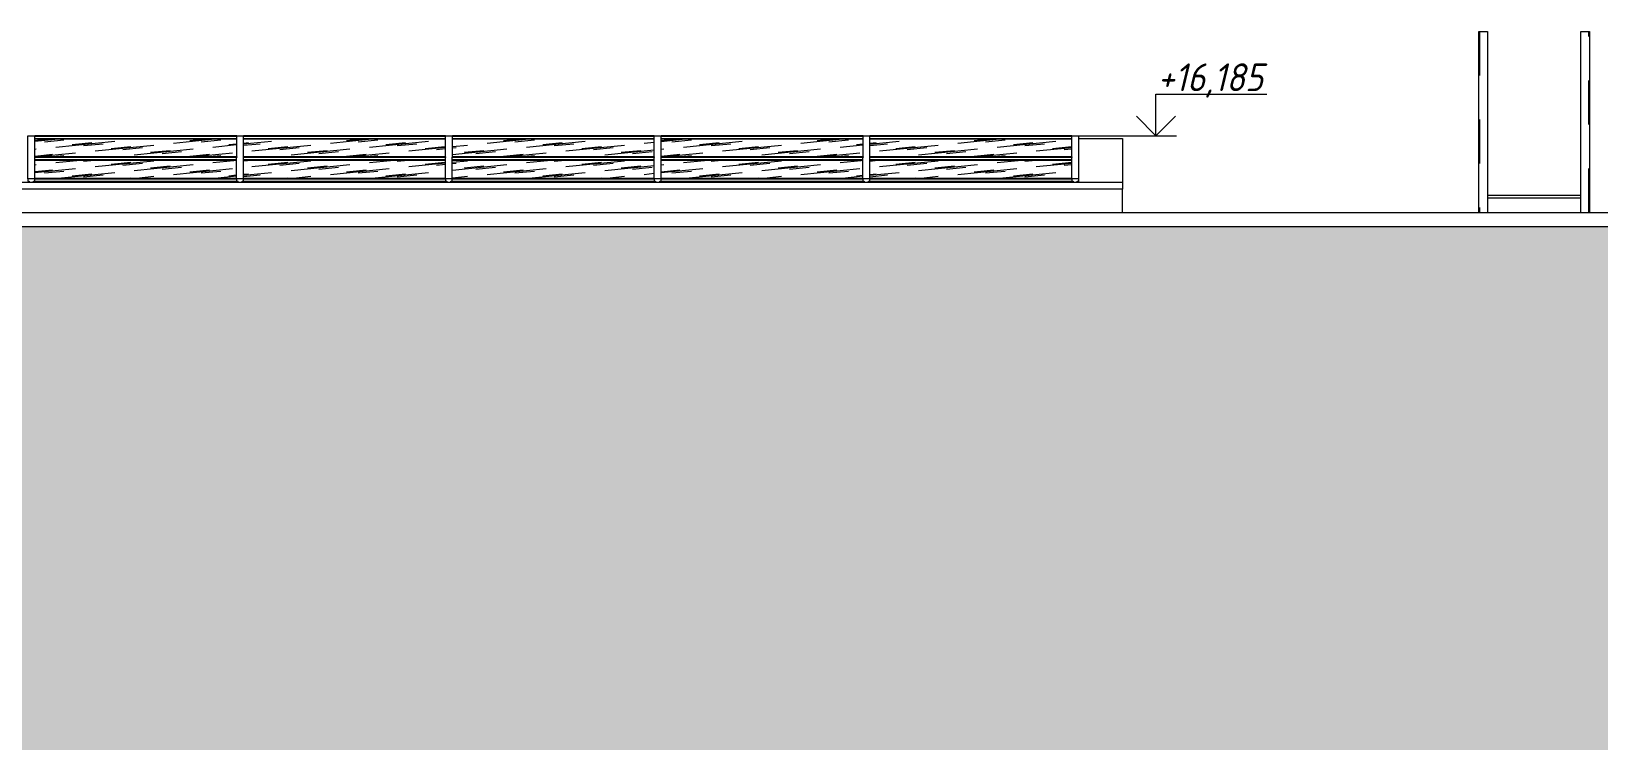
# Model space of a CAD drawing. Header units: millimetres. Extents: x 3914 to 319671, y -18248 to 19136.
# Drawn here: x 234407 to 245711, y 11825 to 16937 of the extents above; entities that cross this region are included whole.
import ezdxf

# ---------------------------------------------------------------- set-up
doc = ezdxf.new("R2010")
doc.units = ezdxf.units.MM
doc.linetypes.add('Штрих', pattern=[635, 317.5, -317.5])
for name, color, linetype, lineweight in [('A-FLOR', 7, 'Continuous', 9), ('A-GENM', 7, 'Continuous', 9), ('A-GENM-HDLN', 7, 'Штрих', 5), ('A-GLAZ-CURT', 7, 'Continuous', 9), ('A-GLAZ-CURT-1', 7, 'Continuous', 5), ('A-GLAZ-CWMG', 7, 'Continuous', 9), ('A-WALL-PATT', 7, 'Continuous', 5), ('G-ANNO-DIMS', 7, 'Continuous', 9), ('G-ANNO-DIMS-1', 7, 'Continuous', 20), ('I-WALL', 7, 'Continuous', 5)]:
    doc.layers.add(name, color=color, linetype=linetype, lineweight=lineweight)
doc.styles.add('ISOCPEUR_I_3', font='isocpeui.ttf', dxfattribs={"width": 0.9, "height": 200})
pattern_1 = [(5.682, (-39007.79, 10824.24), (-282.842326, 28.14588), [142.12, -426.359]), (5.682, (-39207.79, 10814.29), (-282.842326, 28.14588), [426.359, -142.12]), (5.682, (-38807.79, 10804.34), (-282.842326, 28.14588), [142.12, -426.359])]
pattern_2 = [(44.857, (-39007.8, 6342.1), (-282.8405, 281.4416), [199.504, -598.513]), (44.857, (-39207.8, 6242.6), (-282.8405, 281.4416), [598.513, -199.504]), (44.857, (-38807.8, 6143.1), (-282.8405, 281.4416), [199.504, -598.513])]

# ---------------------------------------------------------------- blocks, each defined once
blk = doc.blocks.new('Прямоугольный импост - Рядовой 50х195-26181071-АР2_ТР1_Фасад ___-1')
at = {"layer": 'A-GLAZ-CWMG'}
for p, q in [((-75471, 15875), (-75471, 15880)), ((-75471, 15880), (-74015, 15880)), ((-75471, 15858), (-75471, 15875)), ((-75471, 15875), (-74015, 15875)), ((-75471, 15850), (-75471, 15858)), ((-75471, 15858), (-74015, 15858)), ((-74015, 15880), (-74015, 15875)), ((-74015, 15875), (-74015, 15858)), ((-74015, 15858), (-74015, 15850))]:
    blk.add_line(p, q, dxfattribs=at)
blk = doc.blocks.new('Прямоугольный импост - Рядовой 50х195-26181074-АР2_ТР1_Фасад ___-1')
at = {"layer": 'A-GLAZ-CWMG'}
for p, q in [((-74015, 16185), (-73965, 16185)), ((-74015, 16030), (-74015, 16185)), ((-73965, 16030), (-73965, 16185))]:
    blk.add_line(p, q, dxfattribs=at)
blk = doc.blocks.new('Системная панель - Стекло - 32мм-V276-АР2_ТР1_Фасад ___-1')
at = {"layer": 'A-GLAZ-CURT-1'}
h = blk.add_hatch(dxfattribs=at)
h.set_pattern_fill('FP_133', color=256, style=0, pattern_type=2)
h.set_pattern_definition(pattern_1)
h.paths.add_polyline_path([(-80964, 15880), (-80038, 15880), (-80038, 16006), (-81494, 16006), (-81494, 15880), (-81347, 15880)], flags=0)
h = blk.add_hatch(dxfattribs=at)
h.set_pattern_fill('FP_134', color=256, style=0, pattern_type=2)
h.set_pattern_definition(pattern_2)
h.paths.add_polyline_path([(-80038, 15850), (-80028, 15850), (-80028, 15857), (-80038, 15857)], flags=0)
h.paths.add_polyline_path([(-81494, 15850), (-81494, 15857), (-81504, 15857), (-81504, 15850)], flags=0)
at = {"layer": 'A-GLAZ-CURT'}
for p, q in [((-80038, 16006), (-81494, 16006)), ((-81504, 15857), (-81494, 15857)), ((-80038, 15857), (-80028, 15857))]:
    blk.add_line(p, q, dxfattribs=at)
blk = doc.blocks.new('Системная панель - Стекло - 32мм-V277-АР2_ТР1_Фасад ___-1')
at = {"layer": 'A-GLAZ-CURT-1'}
h = blk.add_hatch(dxfattribs=at)
h.set_pattern_fill('FP_133', color=256, style=0, pattern_type=2)
h.set_pattern_definition(pattern_1)
h.paths.add_polyline_path([(-79988, 15857), (-79988, 15858), (-79998, 15857)], flags=0)
h.paths.add_polyline_path([(-79431, 15880), (-78532, 15880), (-78532, 16006), (-79988, 16006), (-79988, 15880), (-79814, 15880)], flags=0)
h = blk.add_hatch(dxfattribs=at)
h.set_pattern_fill('FP_134', color=256, style=0, pattern_type=2)
h.set_pattern_definition(pattern_2)
h.paths.add_polyline_path([(-78532, 15850), (-78522, 15850), (-78522, 15857), (-78532, 15857)], flags=0)
h.paths.add_polyline_path([(-79988, 15850), (-79988, 15857), (-79998, 15857), (-79998, 15850)], flags=0)
at = {"layer": 'A-GLAZ-CURT'}
for p, q in [((-78532, 16006), (-79988, 16006)), ((-79998, 15857), (-79988, 15857)), ((-78532, 15857), (-78522, 15857))]:
    blk.add_line(p, q, dxfattribs=at)
blk = doc.blocks.new('Системная панель - Стекло - 32мм-V278-АР2_ТР1_Фасад ___-1')
at = {"layer": 'A-GLAZ-CURT-1'}
h = blk.add_hatch(dxfattribs=at)
h.set_pattern_fill('FP_133', color=256, style=0, pattern_type=2)
h.set_pattern_definition(pattern_1)
h.paths.add_polyline_path([(-77899, 15880), (-77026, 15880), (-77026, 16006), (-78482, 16006), (-78482, 15880), (-78282, 15880)], flags=0)
h = blk.add_hatch(dxfattribs=at)
h.set_pattern_fill('FP_134', color=256, style=0, pattern_type=2)
h.set_pattern_definition(pattern_2)
h.paths.add_polyline_path([(-77026, 15850), (-77016, 15850), (-77016, 15857), (-77026, 15857)], flags=0)
h.paths.add_polyline_path([(-78482, 15850), (-78482, 15857), (-78492, 15857), (-78492, 15850)], flags=0)
at = {"layer": 'A-GLAZ-CURT'}
for p, q in [((-77026, 16006), (-78482, 16006)), ((-78492, 15857), (-78482, 15857)), ((-77026, 15857), (-77016, 15857))]:
    blk.add_line(p, q, dxfattribs=at)
blk = doc.blocks.new('Системная панель - Стекло - 32мм-V279-АР2_ТР1_Фасад ___-1')
at = {"layer": 'A-GLAZ-CURT-1'}
h = blk.add_hatch(dxfattribs=at)
h.set_pattern_fill('FP_133', color=256, style=0, pattern_type=2)
h.set_pattern_definition(pattern_1)
h.paths.add_polyline_path([(-76976, 15857), (-76976, 15858), (-76986, 15857)], flags=0)
h.paths.add_polyline_path([(-76367, 15880), (-75521, 15880), (-75521, 16006), (-76976, 16006), (-76976, 15880), (-76750, 15880)], flags=0)
h = blk.add_hatch(dxfattribs=at)
h.set_pattern_fill('FP_134', color=256, style=0, pattern_type=2)
h.set_pattern_definition(pattern_2)
h.paths.add_polyline_path([(-75521, 15850), (-75511, 15850), (-75511, 15857), (-75521, 15857)], flags=0)
h.paths.add_polyline_path([(-76976, 15850), (-76976, 15857), (-76986, 15857), (-76986, 15850)], flags=0)
at = {"layer": 'A-GLAZ-CURT'}
for p, q in [((-75521, 16006), (-76976, 16006)), ((-76986, 15857), (-76976, 15857)), ((-75521, 15857), (-75511, 15857))]:
    blk.add_line(p, q, dxfattribs=at)
blk = doc.blocks.new('Системная панель - Стекло - 32мм-V280-АР2_ТР1_Фасад ___-1')
at = {"layer": 'A-GLAZ-CURT-1'}
h = blk.add_hatch(dxfattribs=at)
h.set_pattern_fill('FP_133', color=256, style=0, pattern_type=2)
h.set_pattern_definition(pattern_1)
h.paths.add_polyline_path([(-75471, 15857), (-75471, 15858), (-75481, 15857)], flags=0)
h.paths.add_polyline_path([(-74068, 15880), (-74015, 15880), (-74015, 16006), (-75471, 16006), (-75471, 15880), (-74835, 15880)], flags=0)
h = blk.add_hatch(dxfattribs=at)
h.set_pattern_fill('FP_134', color=256, style=0, pattern_type=2)
h.set_pattern_definition(pattern_2)
h.paths.add_polyline_path([(-74015, 15850), (-74005, 15850), (-74005, 15857), (-74015, 15857)], flags=0)
h.paths.add_polyline_path([(-75481, 15850), (-75471, 15850), (-75471, 15857), (-75481, 15857)], flags=0)
at = {"layer": 'A-GLAZ-CURT'}
for p, q in [((-74015, 16006), (-75471, 16006)), ((-75481, 15857), (-75471, 15857)), ((-74015, 15857), (-74005, 15857))]:
    blk.add_line(p, q, dxfattribs=at)
blk = doc.blocks.new('Системная панель - Стекло - 32мм-V283-АР2_ТР1_Фасад ___-1')
at = {"layer": 'A-GLAZ-CURT-1'}
h = blk.add_hatch(dxfattribs=at)
h.set_pattern_fill('FP_133', color=256, style=0, pattern_type=2)
h.set_pattern_definition(pattern_1)
h.paths.add_polyline_path([(-80964, 16032), (-80038, 16032), (-80038, 16159), (-81494, 16159), (-81494, 16032), (-81347, 16032)], flags=0)
at = {"layer": 'A-GLAZ-CURT'}
blk.add_line((-80038, 16159), (-81494, 16159), dxfattribs=at)
blk = doc.blocks.new('Системная панель - Стекло - 32мм-V284-АР2_ТР1_Фасад ___-1')
at = {"layer": 'A-GLAZ-CURT-1'}
h = blk.add_hatch(dxfattribs=at)
h.set_pattern_fill('FP_133', color=256, style=0, pattern_type=2)
h.set_pattern_definition(pattern_1)
h.paths.add_polyline_path([(-79431, 16032), (-78532, 16032), (-78532, 16159), (-79988, 16159), (-79988, 16032), (-79814, 16032)], flags=0)
at = {"layer": 'A-GLAZ-CURT'}
blk.add_line((-78532, 16159), (-79988, 16159), dxfattribs=at)
blk = doc.blocks.new('Системная панель - Стекло - 32мм-V285-АР2_ТР1_Фасад ___-1')
at = {"layer": 'A-GLAZ-CURT-1'}
h = blk.add_hatch(dxfattribs=at)
h.set_pattern_fill('FP_133', color=256, style=0, pattern_type=2)
h.set_pattern_definition(pattern_1)
h.paths.add_polyline_path([(-77899, 16032), (-77026, 16032), (-77026, 16159), (-78482, 16159), (-78482, 16032), (-78282, 16032)], flags=0)
at = {"layer": 'A-GLAZ-CURT'}
blk.add_line((-77026, 16159), (-78482, 16159), dxfattribs=at)
blk = doc.blocks.new('Системная панель - Стекло - 32мм-V286-АР2_ТР1_Фасад ___-1')
at = {"layer": 'A-GLAZ-CURT-1'}
h = blk.add_hatch(dxfattribs=at)
h.set_pattern_fill('FP_133', color=256, style=0, pattern_type=2)
h.set_pattern_definition(pattern_1)
h.paths.add_polyline_path([(-76367, 16032), (-75521, 16032), (-75521, 16159), (-76976, 16159), (-76976, 16032), (-76750, 16032)], flags=0)
at = {"layer": 'A-GLAZ-CURT'}
blk.add_line((-75521, 16159), (-76976, 16159), dxfattribs=at)
blk = doc.blocks.new('Системная панель - Стекло - 32мм-V287-АР2_ТР1_Фасад ___-1')
at = {"layer": 'A-GLAZ-CURT-1'}
h = blk.add_hatch(dxfattribs=at)
h.set_pattern_fill('FP_133', color=256, style=0, pattern_type=2)
h.set_pattern_definition(pattern_1)
h.paths.add_polyline_path([(-74835, 16032), (-74015, 16032), (-74015, 16159), (-75471, 16159), (-75471, 16032), (-75218, 16032)], flags=0)
at = {"layer": 'A-GLAZ-CURT'}
blk.add_line((-74015, 16159), (-75471, 16159), dxfattribs=at)
blk = doc.blocks.new('Прямоугольный импост - Рядовой 50х195-26181072-АР2_ТР1_Фасад ___-1')
at = {"layer": 'A-GLAZ-CWMG'}
for p, q in [((-84505, 16180), (-84505, 16185)), ((-83049, 16185), (-84505, 16185)), ((-83049, 16180), (-84505, 16180)), ((-83049, 16185), (-83049, 16180)), ((-83049, 16163), (-84505, 16163))]:
    blk.add_line(p, q, dxfattribs=at)
blk = doc.blocks.new('Прямоугольный импост - Рядовой 50х195-26181076-АР2_ТР1_Фасад ___-1')
at = {"layer": 'A-GLAZ-CWMG'}
for p, q in [((-74015, 15875), (-74015, 16030)), ((-73965, 15875), (-73965, 16030)), ((-73965, 15875), (-74015, 15875)), ((-74015, 15875), (-74015, 15858)), ((-74015, 15858), (-74005, 15858)), ((-74005, 15858), (-74005, 15850)), ((-73975, 15850), (-73975, 15858)), ((-73975, 15858), (-73965, 15858)), ((-73965, 15858), (-73965, 15875))]:
    blk.add_line(p, q, dxfattribs=at)
blk = doc.blocks.new('Прямоугольный импост - Рядовой 50х195-26181068-АР2_ТР1_Фасад ___-1')
at = {"layer": 'A-GLAZ-CWMG'}
for p, q in [((-84505, 16027), (-84505, 16032)), ((-83049, 16032), (-84505, 16032)), ((-83049, 16027), (-84505, 16027)), ((-83049, 16010), (-84505, 16010)), ((-83049, 16032), (-83049, 16027))]:
    blk.add_line(p, q, dxfattribs=at)
blk = doc.blocks.new('Прямоугольный импост - Рядовой 50х195-26181069-АР2_ТР1_Фасад ___-1')
at = {"layer": 'A-GLAZ-CWMG'}
for p, q in [((-83049, 16185), (-82999, 16185)), ((-83049, 16030), (-83049, 16185)), ((-82999, 16030), (-82999, 16185))]:
    blk.add_line(p, q, dxfattribs=at)
blk = doc.blocks.new('Прямоугольный импост - Рядовой 50х195-V290-АР2_ТР1_Фасад ___-1')
at = {"layer": 'A-GLAZ-CWMG'}
for p, q in [((-81544, 15875), (-81544, 16030)), ((-81494, 15875), (-81494, 16030)), ((-81494, 15875), (-81544, 15875)), ((-81544, 15875), (-81544, 15858)), ((-81544, 15858), (-81534, 15858)), ((-81534, 15858), (-81534, 15850)), ((-81504, 15850), (-81504, 15858)), ((-81504, 15858), (-81494, 15858)), ((-81494, 15858), (-81494, 15875))]:
    blk.add_line(p, q, dxfattribs=at)
blk = doc.blocks.new('ОМ_Арматурный стержень_Форма 1 - ОМ_Арматурный стержень_Форма 1-V292-АР2_ТР1_Фасад ___-1')
at = {"layer": 'A-GENM'}
for p, q in [((-70343, 15755), (-71017, 15755)), ((-71017, 15737), (-70343, 15737))]:
    blk.add_line(p, q, dxfattribs=at)
blk = doc.blocks.new('ОМ_Уголок_ГОСТ 8509-93 - ОМ_Уголок_ГОСТ 8509-93-35624737-АР2_ТР1_Фасад ___-1')
at = {"layer": 'A-GENM'}
for p, q in [((-70343, 16937), (-70280, 16937)), ((-70343, 15630), (-70343, 16937)), ((-70280, 16937), (-70280, 15630))]:
    blk.add_line(p, q, dxfattribs=at)
at = {"layer": 'A-GENM-HDLN'}
blk.add_line((-70286, 15630), (-70286, 16937), dxfattribs=at)
blk = doc.blocks.new('ОМ_Уголок_ГОСТ 8509-93 - ОМ_Уголок_ГОСТ 8509-93-V293-АР2_ТР1_Фасад ___-1')
at = {"layer": 'A-GENM'}
for p, q in [((-71080, 16937), (-71017, 16937)), ((-71080, 15630), (-71080, 16937)), ((-71017, 16937), (-71017, 15630))]:
    blk.add_line(p, q, dxfattribs=at)
at = {"layer": 'A-GENM-HDLN'}
blk.add_line((-71074, 16937), (-71074, 15630), dxfattribs=at)
blk = doc.blocks.new('Фартук_СКБ_Полоса - Ф1_860 мм_Стена 650 мм-31988543-АР2_ТР1_Фасад ___-1')
at = {"layer": 'A-GENM'}
for p, q in [((-41850, 15630), (-93372, 15630)), ((-93372, 15530), (-41850, 15530))]:
    blk.add_line(p, q, dxfattribs=at)
blk = doc.blocks.new('Высотные отметки - Стрелка_Верх-17668718-АР2_ТР1_Фасад ___-1')
at = {"layer": 'G-ANNO-DIMS'}
for p, q in [((2945, 7800), (3745, 7800)), ((2945, 7500), (2945, 7800)), ((2794, 7500), (3094, 7500))]:
    blk.add_line(p, q, dxfattribs=at)
at = {"layer": 'G-ANNO-DIMS-1'}
for q in [(2804, 7641), (3087, 7641)]:
    blk.add_line((2945, 7500), q, dxfattribs=at)

msp = doc.modelspace()

# ---------------------------------------------------------------- hatches: boundary and pattern name
at = {"layer": 'A-WALL-PATT'}
h = msp.add_hatch(dxfattribs=at)
h.set_pattern_fill('FP_8', color=256, style=0, pattern_type=2)
h.set_pattern_definition([(180, (274035.59, 8451), (-2e-14, -154), [125, -137]), (90, (274035.6, 8386), (-262, 2e-14), [65, -89]), (180, (274035.59, 8386), (-2e-14, -154), [125, -137]), (90, (274047.6, 8386), (-262, 2e-14), [65, -89]), (180, (274172.59, 8386), (-2e-14, -154), [125, -137]), (180, (274172.59, 8451), (-2e-14, -154), [125, -137]), (90, (273916.6, 8463), (-262, 2e-14), [65, -89]), (90, (274166.6, 8463), (-262, 2e-14), [65, -89]), (0, (273916.59, 8463), (0, -154), [250, -12]), (0, (273916.59, 8528), (0, -154), [250, -12])])
h.paths.add_polyline_path([(222615.9, 8400), (273765.9, 8400), (273765.9, 15530), (222615.9, 15530), (222615.9, 11283.2)], flags=0)
h.paths.add_polyline_path([(247088.1, 9163), (246316.1, 9164), (246316.1, 11700), (248816.1, 11700), (248816.1, 9163), (247615.9, 9163)], flags=0)
h.paths.add_polyline_path([(269048.9, 9163), (268266.1, 9164), (268266.1, 11700), (271366.1, 11700), (271366.1, 9163)], flags=0)
h.paths.add_polyline_path([(243016.1, 9163), (243016.1, 11700), (245116.1, 11700), (245116.1, 9163), (243656.8, 9163)], flags=0)
h.paths.add_polyline_path([(237944.9, 9163), (235576.1, 9164), (235576.1, 11700), (238676.1, 11700), (238676.1, 9163)], flags=0)
h.paths.add_polyline_path([(258066.1, 9163), (258066.1, 11700), (261166.1, 11700), (261166.1, 9163), (258068.5, 9163)], flags=0)
h.paths.add_polyline_path([(241598, 9163), (239576.1, 9164), (239576.1, 11700), (241676.1, 11700), (241676.1, 9163)], flags=0)
h.paths.add_polyline_path([(265166.1, 9163), (262666.1, 9164), (262666.1, 11700), (265166.1, 11700), (265166.1, 9164)], flags=0)
h.paths.add_polyline_path([(249766.1, 9163), (249766.1, 11700), (252266.1, 11700), (252266.1, 9163), (249833.2, 9163)], flags=0)
h.paths.add_polyline_path([(253945.9, 9166), (253066.1, 9167), (253066.1, 11700), (253966.1, 11700), (253966.1, 9166)], flags=0)
h.paths.add_polyline_path([(256066.1, 9166), (256066.1, 11700), (256966.1, 11700), (256966.1, 9166), (256818.4, 9166)], flags=0)
h.paths.add_polyline_path([(266265.9, 9166), (266265.9, 11700), (267165.9, 11700), (267165.9, 9166), (266303.8, 9166)], flags=0)

# ---------------------------------------------------------------- linework, layer by layer
at = {"layer": 'A-FLOR'}
for p, q in [((241960.9, 16165), (242275.9, 16165)), ((242275.9, 16165), (242275.9, 15800)), ((232990.8, 15850), (242275.9, 15850)), ((241960.9, 15850), (241960.9, 15857.9)), ((242275.9, 15800), (232990.8, 15800))]:
    msp.add_line(p, q, dxfattribs=at)
at = {"layer": 'G-ANNO-DIMS'}
msp.add_line((241910.9, 16184.8), (242518.4, 16184.8), dxfattribs=at)
at = {"layer": 'I-WALL'}
msp.add_line((242275.9, 15629.9), (242275.9, 15800), dxfattribs=at)

# ---------------------------------------------------------------- block references
at = {"layer": 'A-GENM'}
for name in ['ОМ_Уголок_ГОСТ 8509-93 - ОМ_Уголок_ГОСТ 8509-93-V293-АР2_ТР1_Фасад ___-1', 'ОМ_Уголок_ГОСТ 8509-93 - ОМ_Уголок_ГОСТ 8509-93-35624737-АР2_ТР1_Фасад ___-1', 'ОМ_Арматурный стержень_Форма 1 - ОМ_Арматурный стержень_Форма 1-V292-АР2_ТР1_Фасад ___-1', 'Фартук_СКБ_Полоса - Ф1_860 мм_Стена 650 мм-31988543-АР2_ТР1_Фасад ___-1']:
    msp.add_blockref(name, (315925.9, 0), dxfattribs=at)
at = {"layer": 'A-GLAZ-CURT'}
for name in ['Системная панель - Стекло - 32мм-V283-АР2_ТР1_Фасад ___-1', 'Системная панель - Стекло - 32мм-V284-АР2_ТР1_Фасад ___-1', 'Системная панель - Стекло - 32мм-V285-АР2_ТР1_Фасад ___-1', 'Системная панель - Стекло - 32мм-V286-АР2_ТР1_Фасад ___-1', 'Системная панель - Стекло - 32мм-V287-АР2_ТР1_Фасад ___-1', 'Системная панель - Стекло - 32мм-V276-АР2_ТР1_Фасад ___-1', 'Системная панель - Стекло - 32мм-V277-АР2_ТР1_Фасад ___-1', 'Системная панель - Стекло - 32мм-V278-АР2_ТР1_Фасад ___-1', 'Системная панель - Стекло - 32мм-V279-АР2_ТР1_Фасад ___-1', 'Системная панель - Стекло - 32мм-V280-АР2_ТР1_Фасад ___-1']:
    msp.add_blockref(name, (315925.9, 0), dxfattribs=at)
at = {"layer": 'A-GLAZ-CWMG'}
for name, p in [('Прямоугольный импост - Рядовой 50х195-26181069-АР2_ТР1_Фасад ___-1', (317431.6, 0)), ('Прямоугольный импост - Рядовой 50х195-26181072-АР2_ТР1_Фасад ___-1', (318937.3, 0)), ('Прямоугольный импост - Рядовой 50х195-26181069-АР2_ТР1_Фасад ___-1', (318937.3, 0)), ('Прямоугольный импост - Рядовой 50х195-26181072-АР2_ТР1_Фасад ___-1', (320443.1, 0)), ('Прямоугольный импост - Рядовой 50х195-26181069-АР2_ТР1_Фасад ___-1', (320443.1, 0)), ('Прямоугольный импост - Рядовой 50х195-26181072-АР2_ТР1_Фасад ___-1', (321948.8, 0)), ('Прямоугольный импост - Рядовой 50х195-26181069-АР2_ТР1_Фасад ___-1', (321948.8, 0)), ('Прямоугольный импост - Рядовой 50х195-26181072-АР2_ТР1_Фасад ___-1', (323454.5, 0)), ('Прямоугольный импост - Рядовой 50х195-26181069-АР2_ТР1_Фасад ___-1', (323454.5, 0)), ('Прямоугольный импост - Рядовой 50х195-26181072-АР2_ТР1_Фасад ___-1', (324960.2, 0)), ('Прямоугольный импост - Рядовой 50х195-26181074-АР2_ТР1_Фасад ___-1', (315925.9, 0)), ('Прямоугольный импост - Рядовой 50х195-V290-АР2_ТР1_Фасад ___-1', (315925.9, 0)), ('Прямоугольный импост - Рядовой 50х195-26181068-АР2_ТР1_Фасад ___-1', (318937.3, 0)), ('Прямоугольный импост - Рядовой 50х195-V290-АР2_ТР1_Фасад ___-1', (317431.6, 0)), ('Прямоугольный импост - Рядовой 50х195-26181068-АР2_ТР1_Фасад ___-1', (320443.1, 0)), ('Прямоугольный импост - Рядовой 50х195-V290-АР2_ТР1_Фасад ___-1', (318937.3, 0)), ('Прямоугольный импост - Рядовой 50х195-26181068-АР2_ТР1_Фасад ___-1', (321948.8, 0)), ('Прямоугольный импост - Рядовой 50х195-V290-АР2_ТР1_Фасад ___-1', (320443.1, 0)), ('Прямоугольный импост - Рядовой 50х195-26181068-АР2_ТР1_Фасад ___-1', (323454.5, 0)), ('Прямоугольный импост - Рядовой 50х195-V290-АР2_ТР1_Фасад ___-1', (321948.8, 0)), ('Прямоугольный импост - Рядовой 50х195-26181068-АР2_ТР1_Фасад ___-1', (324960.2, 0)), ('Прямоугольный импост - Рядовой 50х195-26181076-АР2_ТР1_Фасад ___-1', (315925.9, 0)), ('Прямоугольный импост - Рядовой 50х195-26181071-АР2_ТР1_Фасад ___-1', (309903.1, 0)), ('Прямоугольный импост - Рядовой 50х195-26181071-АР2_ТР1_Фасад ___-1', (311408.8, 0)), ('Прямоугольный импост - Рядовой 50х195-26181071-АР2_ТР1_Фасад ___-1', (312914.5, 0)), ('Прямоугольный импост - Рядовой 50х195-26181071-АР2_ТР1_Фасад ___-1', (314420.2, 0)), ('Прямоугольный импост - Рядовой 50х195-26181071-АР2_ТР1_Фасад ___-1', (315925.9, 0))]:
    msp.add_blockref(name, p, dxfattribs=at)
at = {"layer": 'G-ANNO-DIMS'}
msp.add_blockref('Высотные отметки - Стрелка_Верх-17668718-АР2_ТР1_Фасад ___-1', (239573, 8684.8), dxfattribs=at)

# ---------------------------------------------------------------- texts
at = {"layer": 'G-ANNO-DIMS', "insert": (242530, 16706.1), "char_height": 200, "width": 908.305, "attachment_point": 1, "line_spacing_factor": 1.149209, "style": 'ISOCPEUR_I_3'}
msp.add_mtext('+16,185', dxfattribs=at)

doc.saveas('drawing.dxf')
